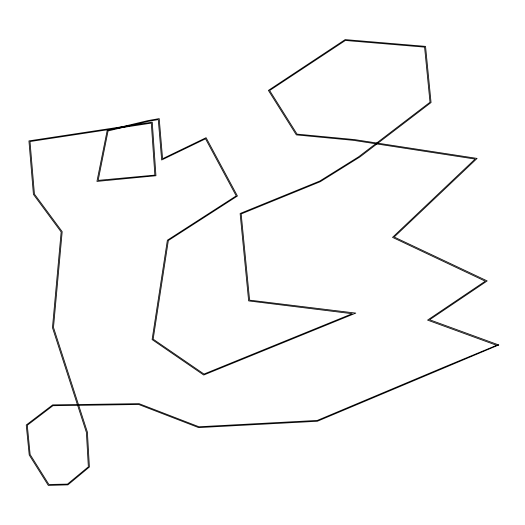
<?xml version="1.0" encoding="UTF-8"?>
<svg xmlns="http://www.w3.org/2000/svg" width="525" height="525" viewBox="0 0 525 525"><rect width="100%" height="100%" fill="white"/><g stroke="black" fill="none" stroke-linecap="round" stroke-linejoin="round"><path stroke-width="0.79" d="M496.63 345.306L427.56 320.112L485.284 281.183L392.523 237.372L475.105 159.055L353.299 140.319L296.33 134.886L268.393 90.412L345.155 39.611L425.539 46.377L431.051 102.539L359.947 156.923L320.217 181.722L241.172 213.944L249.598 300.149L355.799 313.11L203.713 375.021L152.106 339.57L167.383 240.214L236.211 195.884L205.537 138.817L161.674 159.994L158.281 119.595L148.135 121.373L108.065 130.948L98.155 180.383L154.868 175.12L151.318 123.126L30.01 141.54L34.42 194.066L62.18 231.669L53.484 327.449L87.399 432.167L89.388 467.007L67.928 484.844L48.293 485.389L29.229 454.991L26.25 425.02L52.671 404.893L139.072 403.679L198.975 426.779L317.264 420.446L443.612 367.329L496.63 345.306L498.75 344.964L429.627 319.751L487.193 280.928L394.17 237.024L477.087 158.419L354.454 139.597L297.052 134.131L269.64 90.523L345.365 40.458L424.587 47.119L430.008 102.244L358.634 156.798L319.784 181.046L240.122 213.504L248.647 300.91L352.236 313.714L203.995 374.056L153.156 339.163L168.335 240.535L237.431 196.009L206.089 137.701L162.579 158.727L159.213 118.624L148.07 120.586L107.225 130.298L96.935 181.401L155.938 175.737L152.257 122.181L28.941 140.903L33.436 194.414L61.156 231.965L52.467 327.646L86.402 432.41L88.357 466.83L67.482 484.122L48.891 484.483L30.128 454.525L27.287 425.276L52.94 405.7L138.718 404.486L198.607 427.586L317.336 421.26L498.75 344.964"/></g></svg>
